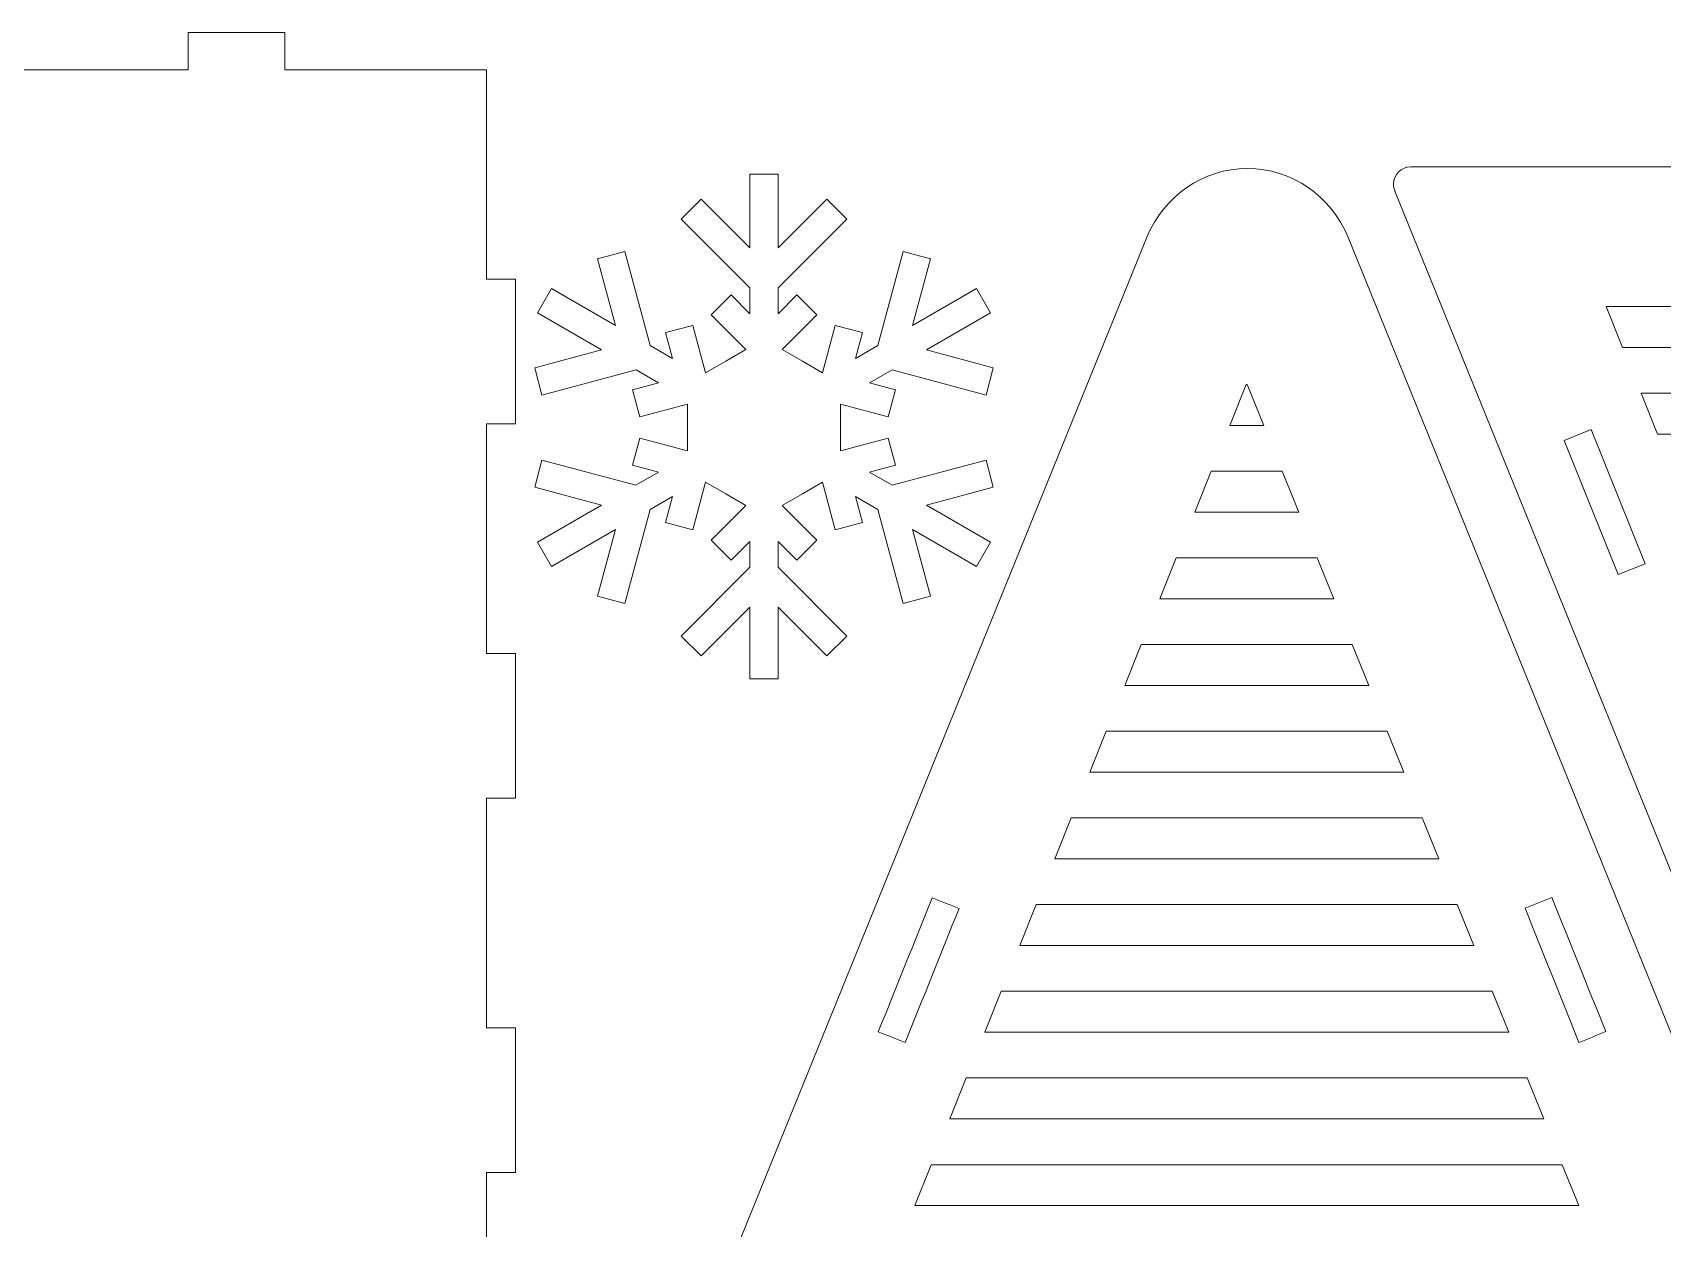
# Model space of a CAD drawing. Header units: centimetres. Extents: x -40.8 to 37.5, y -15.1 to 17.5.
# Drawn here: x -7.97 to 14.58, y 0.95 to 17.49 of the extents above; entities that cross this region are included whole.
import ezdxf

# ---------------------------------------------------------------- set-up
doc = ezdxf.new("R2010")
doc.units = ezdxf.units.CM
doc.header["$MEASUREMENT"] = 0
doc.layers.add('layer 1', color=7, linetype='Continuous')

msp = doc.modelspace()

# ---------------------------------------------------------------- linework, layer by layer
at = {"layer": 'layer 1', "lineweight": 9}
for points, knots in [([(-1.68893, 16.97255), (-1.68893, 16.97255), (-1.68893, 14.07597), (-1.68893, 14.07597), (-1.68893, 14.07597), (-1.68893, 14.07597), (-1.28893, 14.07597), (-1.28893, 14.07597), (-1.28893, 14.07597), (-1.28893, 14.07597), (-1.28893, 12.07597), (-1.28893, 12.07597), (-1.28893, 12.07597), (-1.28893, 12.07597), (-1.68893, 12.07597), (-1.68893, 12.07597), (-1.68893, 12.07597), (-1.68893, 12.07597), (-1.68893, 8.89834), (-1.68893, 8.89834), (-1.68893, 8.89834), (-1.68893, 8.89834), (-1.28893, 8.89834), (-1.28893, 8.89834), (-1.28893, 8.89834), (-1.28893, 8.23167), (-1.28893, 7.56501), (-1.28893, 6.89834), (-1.28893, 6.89834), (-1.28893, 6.89834), (-1.68893, 6.89834), (-1.68893, 6.89834), (-1.68893, 6.89834), (-1.68893, 6.89834), (-1.68893, 3.72073), (-1.68893, 3.72073), (-1.68893, 3.72073), (-1.68893, 3.72073), (-1.28893, 3.72073), (-1.28893, 3.72073), (-1.28893, 3.72073), (-1.28893, 3.05406), (-1.28893, 2.38739), (-1.28893, 1.72073), (-1.28893, 1.72073), (-1.28893, 1.72073), (-1.68893, 1.72073), (-1.68893, 1.72073), (-1.68893, 1.72073), (-1.68893, 1.72073), (-1.68893, -1.4569), (-1.68893, -1.4569), (-1.68893, -1.4569), (-1.68893, -1.4569), (-1.28893, -1.4569), (-1.28893, -1.4569), (-1.28893, -1.4569), (-1.28893, -1.4569), (-1.28893, -3.4569), (-1.28893, -3.4569), (-1.28893, -3.4569), (-1.28893, -3.4569), (-1.68893, -3.4569), (-1.68893, -3.4569), (-1.68893, -3.4569), (-1.68893, -3.4569), (-1.68893, -6.36915), (-1.68893, -6.36915), (-1.68893, -6.36915), (-1.68893, -6.36915), (-4.48227, -6.36915), (-4.48227, -6.36915), (-4.48227, -6.36915), (-4.48227, -6.36915), (-4.48227, -6.87014), (-4.48227, -6.87014), (-4.48227, -6.87014), (-4.48227, -6.87014), (-5.8156, -6.87014), (-5.8156, -6.87014), (-5.8156, -6.87014), (-5.8156, -6.87014), (-5.8156, -6.36915), (-5.8156, -6.36915), (-5.8156, -6.36915), (-5.8156, -6.36915), (-9.56227, -6.36915), (-9.56227, -6.36915), (-9.56227, -6.36915), (-9.56227, -6.36915), (-9.56227, -6.87014), (-9.56227, -6.87014), (-9.56227, -6.87014), (-9.56227, -6.87014), (-10.8956, -6.87014), (-10.8956, -6.87014), (-10.8956, -6.87014), (-10.8956, -6.87014), (-10.8956, -6.36915), (-10.8956, -6.36915), (-10.8956, -6.36915), (-10.8956, -6.36915), (-13.68893, -6.36915), (-13.68893, -6.36915), (-13.68893, -6.36915), (-13.68893, -6.36915), (-13.68893, -3.02422), (-13.68893, -3.02422), (-13.68893, -3.02422), (-13.68893, -3.02422), (-14.09421, -3.02422), (-14.09421, -3.02422), (-14.09421, -3.02422), (-14.3626, -3.01895), (-14.58032, -2.83202), (-14.58032, -2.55534), (-14.58032, -2.55534), (-14.58032, -2.29426), (-14.36287, -2.08262), (-14.0946, -2.08262), (-14.0946, -2.08262), (-14.0946, -2.08262), (-14.09421, -2.08262), (-14.09421, -2.08262), (-14.09421, -2.08262), (-14.09421, -2.08262), (-14.09421, -2.49089), (-14.09421, -2.49089), (-14.09421, -2.49089), (-14.09421, -2.49089), (-13.68893, -2.49089), (-13.68893, -2.49089), (-13.68893, -2.49089), (-13.68893, -2.49089), (-13.68893, 13.61394), (-13.68893, 13.61394), (-13.68893, 13.61394), (-13.68893, 13.61394), (-14.09421, 13.61394), (-14.09421, 13.61394), (-14.09421, 13.61394), (-14.3626, 13.61921), (-14.58032, 13.80614), (-14.58032, 14.08282), (-14.58032, 14.08282), (-14.58032, 14.3439), (-14.36287, 14.55554), (-14.0946, 14.55554), (-14.0946, 14.55554), (-14.0946, 14.55554), (-14.09421, 14.55554), (-14.09421, 14.55554), (-14.09421, 14.55554), (-14.09421, 14.55554), (-14.09421, 14.14727), (-14.09421, 14.14727), (-14.09421, 14.14727), (-14.09421, 14.14727), (-13.68893, 14.14727), (-13.68893, 14.14727), (-13.68893, 14.14727), (-13.68893, 14.14727), (-13.68893, 16.97255), (-13.68893, 16.97255), (-13.68893, 16.97255), (-13.68893, 16.97255), (-10.8956, 16.97255), (-10.8956, 16.97255), (-10.8956, 16.97255), (-10.8956, 16.97255), (-10.8956, 17.48921), (-10.8956, 17.48921), (-10.8956, 17.48921), (-10.8956, 17.48921), (-9.56227, 17.48921), (-9.56227, 17.48921), (-9.56227, 17.48921), (-9.56227, 17.48921), (-9.56227, 16.97255), (-9.56227, 16.97255), (-9.56227, 16.97255), (-9.56227, 16.97255), (-5.8156, 16.97255), (-5.8156, 16.97255), (-5.8156, 16.97255), (-5.8156, 16.97255), (-5.8156, 17.48921), (-5.8156, 17.48921), (-5.8156, 17.48921), (-5.8156, 17.48921), (-4.48227, 17.48921), (-4.48227, 17.48921), (-4.48227, 17.48921), (-4.48227, 17.48921), (-4.48227, 16.97255), (-4.48227, 16.97255), (-4.48227, 16.97255), (-4.48227, 16.97255), (-1.68893, 16.97255), (-1.68893, 16.97255)], [0, 0, 0, 0, 0.01960784, 0.01960784, 0.01960784, 0.01960784, 0.03921569, 0.03921569, 0.03921569, 0.03921569, 0.05882353, 0.05882353, 0.05882353, 0.05882353, 0.07843137, 0.07843137, 0.07843137, 0.07843137, 0.09803922, 0.09803922, 0.09803922, 0.09803922, 0.11764706, 0.11764706, 0.11764706, 0.11764706, 0.1372549, 0.1372549, 0.1372549, 0.1372549, 0.15686275, 0.15686275, 0.15686275, 0.15686275, 0.17647059, 0.17647059, 0.17647059, 0.17647059, 0.19607843, 0.19607843, 0.19607843, 0.19607843, 0.21568627, 0.21568627, 0.21568627, 0.21568627, 0.23529412, 0.23529412, 0.23529412, 0.23529412, 0.25490196, 0.25490196, 0.25490196, 0.25490196, 0.2745098, 0.2745098, 0.2745098, 0.2745098, 0.29411765, 0.29411765, 0.29411765, 0.29411765, 0.31372549, 0.31372549, 0.31372549, 0.31372549, 0.33333333, 0.33333333, 0.33333333, 0.33333333, 0.35294118, 0.35294118, 0.35294118, 0.35294118, 0.37254902, 0.37254902, 0.37254902, 0.37254902, 0.39215686, 0.39215686, 0.39215686, 0.39215686, 0.41176471, 0.41176471, 0.41176471, 0.41176471, 0.43137255, 0.43137255, 0.43137255, 0.43137255, 0.45098039, 0.45098039, 0.45098039, 0.45098039, 0.47058824, 0.47058824, 0.47058824, 0.47058824, 0.49019608, 0.49019608, 0.49019608, 0.49019608, 0.50980392, 0.50980392, 0.50980392, 0.50980392, 0.52941176, 0.52941176, 0.52941176, 0.52941176, 0.54901961, 0.54901961, 0.54901961, 0.54901961, 0.56862745, 0.56862745, 0.56862745, 0.56862745, 0.58823529, 0.58823529, 0.58823529, 0.58823529, 0.60784314, 0.60784314, 0.60784314, 0.60784314, 0.62745098, 0.62745098, 0.62745098, 0.62745098, 0.64705882, 0.64705882, 0.64705882, 0.64705882, 0.66666667, 0.66666667, 0.66666667, 0.66666667, 0.68627451, 0.68627451, 0.68627451, 0.68627451, 0.70588235, 0.70588235, 0.70588235, 0.70588235, 0.7254902, 0.7254902, 0.7254902, 0.7254902, 0.74509804, 0.74509804, 0.74509804, 0.74509804, 0.76470588, 0.76470588, 0.76470588, 0.76470588, 0.78431373, 0.78431373, 0.78431373, 0.78431373, 0.80392157, 0.80392157, 0.80392157, 0.80392157, 0.82352941, 0.82352941, 0.82352941, 0.82352941, 0.84313725, 0.84313725, 0.84313725, 0.84313725, 0.8627451, 0.8627451, 0.8627451, 0.8627451, 0.88235294, 0.88235294, 0.88235294, 0.88235294, 0.90196078, 0.90196078, 0.90196078, 0.90196078, 0.92156863, 0.92156863, 0.92156863, 0.92156863, 0.94117647, 0.94117647, 0.94117647, 0.94117647, 0.96078431, 0.96078431, 0.96078431, 0.96078431, 1, 1, 1, 1]), ([(-4.47041, -14.70945), (-4.47041, -14.70945), (7.45045, 14.66643), (7.45045, 14.66643), (7.45045, 14.66643), (7.67459, 15.21879), (8.22295, 15.61554), (8.83674, 15.60859), (8.83674, 15.60859), (9.45054, 15.61554), (9.99889, 15.21878), (10.22304, 14.66643), (10.22304, 14.66643), (10.22304, 14.66643), (22.14816, -14.71997), (22.14816, -14.71997), (22.14816, -14.71997), (22.14816, -14.71997), (22.14737, -14.72037), (22.14737, -14.72037), (22.14737, -14.72037), (22.16133, -14.75054), (22.16911, -14.78411), (22.16911, -14.81947), (22.16911, -14.81947), (22.16911, -14.95099), (22.06158, -15.05761), (21.92892, -15.05761), (21.92892, -15.05761), (21.92497, -15.05761), (21.92104, -15.05751), (21.91714, -15.05733), (21.91714, -15.05733), (21.91714, -15.05733), (21.9172, -15.05803), (21.9172, -15.05803), (21.9172, -15.05803), (21.9172, -15.05803), (-4.21213, -15.05803), (-4.21213, -15.05803), (-4.21213, -15.05803), (-4.21213, -15.05803), (-4.21431, -15.05378), (-4.21431, -15.05378), (-4.21431, -15.05378), (-4.22829, -15.05629), (-4.24268, -15.05761), (-4.25738, -15.05761), (-4.25738, -15.05761), (-4.39002, -15.05761), (-4.49755, -14.95099), (-4.49755, -14.81947), (-4.49755, -14.81947), (-4.49755, -14.77978), (-4.48775, -14.74235), (-4.47041, -14.70945)], [0, 0, 0, 0, 0.06666667, 0.06666667, 0.06666667, 0.06666667, 0.13333333, 0.13333333, 0.13333333, 0.13333333, 0.2, 0.2, 0.2, 0.2, 0.26666667, 0.26666667, 0.26666667, 0.26666667, 0.33333333, 0.33333333, 0.33333333, 0.33333333, 0.4, 0.4, 0.4, 0.4, 0.46666667, 0.46666667, 0.46666667, 0.46666667, 0.53333333, 0.53333333, 0.53333333, 0.53333333, 0.6, 0.6, 0.6, 0.6, 0.66666667, 0.66666667, 0.66666667, 0.66666667, 0.73333333, 0.73333333, 0.73333333, 0.73333333, 0.8, 0.8, 0.8, 0.8, 0.86666667, 0.86666667, 0.86666667, 0.86666667, 1, 1, 1, 1]), ([(8.81811, 12.61967), (8.81811, 12.61967), (8.83192, 12.61967), (8.83192, 12.61967), (8.83192, 12.61967), (8.83192, 12.61967), (9.05984, 12.05523), (9.05984, 12.05523), (9.05984, 12.05523), (9.05984, 12.05523), (8.59019, 12.05523), (8.59019, 12.05523), (8.59019, 12.05523), (8.59019, 12.05523), (8.81811, 12.61967), (8.81811, 12.61967)], [0, 0, 0, 0, 0.2, 0.2, 0.2, 0.2, 0.4, 0.4, 0.4, 0.4, 0.6, 0.6, 0.6, 0.6, 1, 1, 1, 1]), ([(8.33393, 11.42061), (8.33393, 11.42061), (9.31609, 11.42061), (9.31609, 11.42061), (9.31609, 11.42061), (9.31609, 11.42061), (9.54401, 10.85617), (9.54401, 10.85617), (9.54401, 10.85617), (9.54401, 10.85617), (8.10601, 10.85617), (8.10601, 10.85617), (8.10601, 10.85617), (8.10601, 10.85617), (8.33393, 11.42061), (8.33393, 11.42061)], [0, 0, 0, 0, 0.2, 0.2, 0.2, 0.2, 0.4, 0.4, 0.4, 0.4, 0.6, 0.6, 0.6, 0.6, 1, 1, 1, 1]), ([(7.84976, 10.22154), (7.84976, 10.22154), (9.80028, 10.22154), (9.80028, 10.22154), (9.80028, 10.22154), (9.80028, 10.22154), (10.02819, 9.6571), (10.02819, 9.6571), (10.02819, 9.6571), (10.02819, 9.6571), (7.62184, 9.6571), (7.62184, 9.6571), (7.62184, 9.6571), (7.62184, 9.6571), (7.84976, 10.22154), (7.84976, 10.22154)], [0, 0, 0, 0, 0.2, 0.2, 0.2, 0.2, 0.4, 0.4, 0.4, 0.4, 0.6, 0.6, 0.6, 0.6, 1, 1, 1, 1]), ([(7.36557, 9.02246), (7.36557, 9.02246), (10.28445, 9.02246), (10.28445, 9.02246), (10.28445, 9.02246), (10.28445, 9.02246), (10.51237, 8.45802), (10.51237, 8.45802), (10.51237, 8.45802), (10.51237, 8.45802), (7.13765, 8.45802), (7.13765, 8.45802), (7.13765, 8.45802), (7.13765, 8.45802), (7.36557, 9.02246), (7.36557, 9.02246)], [0, 0, 0, 0, 0.2, 0.2, 0.2, 0.2, 0.4, 0.4, 0.4, 0.4, 0.6, 0.6, 0.6, 0.6, 1, 1, 1, 1]), ([(6.8814, 7.82339), (6.8814, 7.82339), (10.76864, 7.82339), (10.76864, 7.82339), (10.76864, 7.82339), (10.76864, 7.82339), (10.99656, 7.25895), (10.99656, 7.25895), (10.99656, 7.25895), (10.99656, 7.25895), (6.65348, 7.25895), (6.65348, 7.25895), (6.65348, 7.25895), (6.65348, 7.25895), (6.8814, 7.82339), (6.8814, 7.82339)], [0, 0, 0, 0, 0.2, 0.2, 0.2, 0.2, 0.4, 0.4, 0.4, 0.4, 0.6, 0.6, 0.6, 0.6, 1, 1, 1, 1]), ([(6.39721, 6.62433), (6.39721, 6.62433), (11.25281, 6.62433), (11.25281, 6.62433), (11.25281, 6.62433), (11.25281, 6.62433), (11.48073, 6.05989), (11.48073, 6.05989), (11.48073, 6.05989), (11.48073, 6.05989), (6.16929, 6.05989), (6.16929, 6.05989), (6.16929, 6.05989), (6.16929, 6.05989), (6.39721, 6.62433), (6.39721, 6.62433)], [0, 0, 0, 0, 0.2, 0.2, 0.2, 0.2, 0.4, 0.4, 0.4, 0.4, 0.6, 0.6, 0.6, 0.6, 1, 1, 1, 1]), ([(5.91304, 5.42526), (5.91304, 5.42526), (11.73699, 5.42526), (11.73699, 5.42526), (11.73699, 5.42526), (11.73699, 5.42526), (11.96491, 4.86082), (11.96491, 4.86082), (11.96491, 4.86082), (11.96491, 4.86082), (5.68512, 4.86082), (5.68512, 4.86082), (5.68512, 4.86082), (5.68512, 4.86082), (5.91304, 5.42526), (5.91304, 5.42526)], [0, 0, 0, 0, 0.2, 0.2, 0.2, 0.2, 0.4, 0.4, 0.4, 0.4, 0.6, 0.6, 0.6, 0.6, 1, 1, 1, 1]), ([(5.42887, 4.22619), (5.42887, 4.22619), (12.22117, 4.22619), (12.22117, 4.22619), (12.22117, 4.22619), (12.22117, 4.22619), (12.44909, 3.66175), (12.44909, 3.66175), (12.44909, 3.66175), (12.44909, 3.66175), (5.20095, 3.66175), (5.20095, 3.66175), (5.20095, 3.66175), (5.20095, 3.66175), (5.42887, 4.22619), (5.42887, 4.22619)], [0, 0, 0, 0, 0.2, 0.2, 0.2, 0.2, 0.4, 0.4, 0.4, 0.4, 0.6, 0.6, 0.6, 0.6, 1, 1, 1, 1]), ([(4.94468, 3.02711), (4.94468, 3.02711), (12.70535, 3.02711), (12.70535, 3.02711), (12.70535, 3.02711), (12.70535, 3.02711), (12.93327, 2.46267), (12.93327, 2.46267), (12.93327, 2.46267), (12.93327, 2.46267), (4.71676, 2.46267), (4.71676, 2.46267), (4.71676, 2.46267), (4.71676, 2.46267), (4.94468, 3.02711), (4.94468, 3.02711)], [0, 0, 0, 0, 0.2, 0.2, 0.2, 0.2, 0.4, 0.4, 0.4, 0.4, 0.6, 0.6, 0.6, 0.6, 1, 1, 1, 1]), ([(4.46051, 1.82805), (4.46051, 1.82805), (13.18953, 1.82805), (13.18953, 1.82805), (13.18953, 1.82805), (13.18953, 1.82805), (13.41745, 1.26361), (13.41745, 1.26361), (13.41745, 1.26361), (13.41745, 1.26361), (4.23259, 1.26361), (4.23259, 1.26361), (4.23259, 1.26361), (4.23259, 1.26361), (4.46051, 1.82805), (4.46051, 1.82805)], [0, 0, 0, 0, 0.2, 0.2, 0.2, 0.2, 0.4, 0.4, 0.4, 0.4, 0.6, 0.6, 0.6, 0.6, 1, 1, 1, 1])]:
    msp.add_open_spline(points, degree=3, knots=knots, dxfattribs=at)
at = {"layer": 'layer 1', "color": 250, "lineweight": 9}
for points, knots in [([(37.49486, 15.28354), (37.49486, 15.28354), (25.574, -14.09234), (25.574, -14.09234), (25.574, -14.09234), (25.34985, -14.6447), (24.80149, -15.04145), (24.1877, -15.0345), (24.1877, -15.0345), (23.5739, -15.04145), (23.02555, -14.64469), (22.8014, -14.09234), (22.8014, -14.09234), (22.8014, -14.09234), (10.87628, 15.29406), (10.87628, 15.29406), (10.87628, 15.29406), (10.87628, 15.29406), (10.87707, 15.29446), (10.87707, 15.29446), (10.87707, 15.29446), (10.86311, 15.32463), (10.85533, 15.35821), (10.85533, 15.39357), (10.85533, 15.39357), (10.85533, 15.52509), (10.96286, 15.6317), (11.09552, 15.6317), (11.09552, 15.6317), (11.09947, 15.6317), (11.1034, 15.63161), (11.1073, 15.63142), (11.1073, 15.63142), (11.1073, 15.63142), (11.10725, 15.63213), (11.10725, 15.63213), (11.10725, 15.63213), (11.10725, 15.63213), (37.23658, 15.63213), (37.23658, 15.63213), (37.23658, 15.63213), (37.23658, 15.63213), (37.23875, 15.62787), (37.23875, 15.62787), (37.23875, 15.62787), (37.25273, 15.63038), (37.26712, 15.6317), (37.28182, 15.6317), (37.28182, 15.6317), (37.41446, 15.6317), (37.522, 15.52509), (37.522, 15.39357), (37.522, 15.39357), (37.522, 15.35387), (37.51219, 15.31645), (37.49486, 15.28354)], [0, 0, 0, 0, 0.06666667, 0.06666667, 0.06666667, 0.06666667, 0.13333333, 0.13333333, 0.13333333, 0.13333333, 0.2, 0.2, 0.2, 0.2, 0.26666667, 0.26666667, 0.26666667, 0.26666667, 0.33333333, 0.33333333, 0.33333333, 0.33333333, 0.4, 0.4, 0.4, 0.4, 0.46666667, 0.46666667, 0.46666667, 0.46666667, 0.53333333, 0.53333333, 0.53333333, 0.53333333, 0.6, 0.6, 0.6, 0.6, 0.66666667, 0.66666667, 0.66666667, 0.66666667, 0.73333333, 0.73333333, 0.73333333, 0.73333333, 0.8, 0.8, 0.8, 0.8, 0.86666667, 0.86666667, 0.86666667, 0.86666667, 1, 1, 1, 1]), ([(2.34331, 8.54925), (2.34331, 8.54925), (1.95299, 8.54925), (1.95299, 8.54925), (1.95299, 8.54925), (1.95299, 8.54925), (1.95299, 9.54079), (1.95299, 9.54079), (1.95299, 9.54079), (1.95299, 9.54079), (1.27766, 8.86539), (1.27766, 8.86539), (1.27766, 8.86539), (1.27766, 8.86539), (1.00173, 9.14135), (1.00173, 9.14135), (1.00173, 9.14135), (1.00173, 9.14135), (1.95299, 10.09257), (1.95299, 10.09257), (1.95299, 10.09257), (1.95299, 10.09257), (1.95299, 10.45057), (1.95299, 10.45057), (1.95299, 10.45057), (1.95299, 10.45057), (1.69233, 10.18991), (1.69233, 10.18991), (1.69233, 10.18991), (1.69233, 10.18991), (1.4164, 10.4658), (1.4164, 10.4658), (1.4164, 10.4658), (1.4164, 10.4658), (1.89737, 10.94685), (1.89737, 10.94685), (1.89737, 10.94685), (1.89737, 10.94685), (1.618, 11.10813), (1.618, 11.10813), (1.618, 11.10813), (1.618, 11.10813), (1.33897, 11.26917), (1.33897, 11.26917), (1.33897, 11.26917), (1.33897, 11.26917), (1.16298, 10.61224), (1.16298, 10.61224), (1.16298, 10.61224), (1.16298, 10.61224), (0.78645, 10.71289), (0.78645, 10.71289), (0.78645, 10.71289), (0.78645, 10.71289), (0.88213, 11.06993), (0.88213, 11.06993), (0.88213, 11.06993), (0.88213, 11.06993), (0.57155, 10.89056), (0.57155, 10.89056), (0.57155, 10.89056), (0.57155, 10.89056), (0.22327, 9.59088), (0.22327, 9.59088), (0.22327, 9.59088), (0.22327, 9.59088), (-0.1533, 9.69149), (-0.1533, 9.69149), (-0.1533, 9.69149), (-0.1533, 9.69149), (0.09417, 10.61495), (0.09417, 10.61495), (0.09417, 10.61495), (0.09417, 10.61495), (-0.79138, 10.10369), (-0.79138, 10.10369), (-0.79138, 10.10369), (-0.79138, 10.10369), (-0.98654, 10.44062), (-0.98654, 10.44062), (-0.98654, 10.44062), (-0.98654, 10.44062), (-0.10047, 10.95219), (-0.10047, 10.95219), (-0.10047, 10.95219), (-0.10047, 10.95219), (-1.02379, 11.19956), (-1.02379, 11.19956), (-1.02379, 11.19956), (-1.02379, 11.19956), (-0.92315, 11.57609), (-0.92315, 11.57609), (-0.92315, 11.57609), (-0.92315, 11.57609), (0.37685, 11.22781), (0.37685, 11.22781), (0.37685, 11.22781), (0.37685, 11.22781), (0.6875, 11.40714), (0.6875, 11.40714), (0.6875, 11.40714), (0.6875, 11.40714), (0.33066, 11.50271), (0.33066, 11.50271), (0.33066, 11.50271), (0.33066, 11.50271), (0.43123, 11.87925), (0.43123, 11.87925), (0.43123, 11.87925), (0.43123, 11.87925), (1.08795, 11.70333), (1.08795, 11.70333), (1.08795, 11.70333), (1.08795, 11.70333), (1.08795, 12.02569), (1.08795, 12.02569), (1.08795, 12.02569), (1.08795, 12.02569), (1.08795, 12.34798), (1.08795, 12.34798), (1.08795, 12.34798), (1.08795, 12.34798), (0.43123, 12.17203), (0.43123, 12.17203), (0.43123, 12.17203), (0.43123, 12.17203), (0.33066, 12.54853), (0.33066, 12.54853), (0.33066, 12.54853), (0.33066, 12.54853), (0.68795, 12.64435), (0.68795, 12.64435), (0.68795, 12.64435), (0.68795, 12.64435), (0.37731, 12.82361), (0.37731, 12.82361), (0.37731, 12.82361), (0.37731, 12.82361), (-0.92315, 12.47518), (-0.92315, 12.47518), (-0.92315, 12.47518), (-0.92315, 12.47518), (-1.02379, 12.85172), (-1.02379, 12.85172), (-1.02379, 12.85172), (-1.02379, 12.85172), (-0.09998, 13.09922), (-0.09998, 13.09922), (-0.09998, 13.09922), (-0.09998, 13.09922), (-0.9858, 13.61063), (-0.9858, 13.61063), (-0.9858, 13.61063), (-0.9858, 13.61063), (-0.79222, 13.94762), (-0.79222, 13.94762), (-0.79222, 13.94762), (-0.79222, 13.94762), (0.09431, 13.43573), (0.09431, 13.43573), (0.09431, 13.43573), (0.09431, 13.43573), (-0.1533, 14.35986), (-0.1533, 14.35986), (-0.1533, 14.35986), (-0.1533, 14.35986), (0.22327, 14.46043), (0.22327, 14.46043), (0.22327, 14.46043), (0.22327, 14.46043), (0.57169, 13.16015), (0.57169, 13.16015), (0.57169, 13.16015), (0.57169, 13.16015), (0.88227, 12.98085), (0.88227, 12.98085), (0.88227, 12.98085), (0.88227, 12.98085), (0.78645, 13.3385), (0.78645, 13.3385), (0.78645, 13.3385), (0.78645, 13.3385), (1.16298, 13.43907), (1.16298, 13.43907), (1.16298, 13.43907), (1.16298, 13.43907), (1.33894, 12.78214), (1.33894, 12.78214), (1.33894, 12.78214), (1.33894, 12.78214), (1.618, 12.94321), (1.618, 12.94321), (1.618, 12.94321), (1.618, 12.94321), (1.89737, 13.1045), (1.89737, 13.1045), (1.89737, 13.1045), (1.89737, 13.1045), (1.4164, 13.58547), (1.4164, 13.58547), (1.4164, 13.58547), (1.4164, 13.58547), (1.69233, 13.8614), (1.69233, 13.8614), (1.69233, 13.8614), (1.69233, 13.8614), (1.95299, 13.60064), (1.95299, 13.60064), (1.95299, 13.60064), (1.95299, 13.60064), (1.95299, 13.95874), (1.95299, 13.95874), (1.95299, 13.95874), (1.95299, 13.95874), (1.00173, 14.90992), (1.00173, 14.90992), (1.00173, 14.90992), (1.00173, 14.90992), (1.27766, 15.18589), (1.27766, 15.18589), (1.27766, 15.18589), (1.27766, 15.18589), (1.95299, 14.51059), (1.95299, 14.51059), (1.95299, 14.51059), (1.95299, 14.51059), (1.95299, 15.53263), (1.95299, 15.53263), (1.95299, 15.53263), (1.95299, 15.53263), (2.34331, 15.53263), (2.34331, 15.53263), (2.34331, 15.53263), (2.34331, 15.53263), (2.34331, 14.51059), (2.34331, 14.51059), (2.34331, 14.51059), (2.34331, 14.51059), (3.01861, 15.18589), (3.01861, 15.18589), (3.01861, 15.18589), (3.01861, 15.18589), (3.29453, 14.90992), (3.29453, 14.90992), (3.29453, 14.90992), (3.29453, 14.90992), (2.34331, 13.95874), (2.34331, 13.95874), (2.34331, 13.95874), (2.34331, 13.95874), (2.34331, 13.60064), (2.34331, 13.60064), (2.34331, 13.60064), (2.34331, 13.60064), (2.60394, 13.8614), (2.60394, 13.8614), (2.60394, 13.8614), (2.60394, 13.8614), (2.87987, 13.58547), (2.87987, 13.58547), (2.87987, 13.58547), (2.87987, 13.58547), (2.39893, 13.1045), (2.39893, 13.1045), (2.39893, 13.1045), (2.39893, 13.1045), (2.67823, 12.94321), (2.67823, 12.94321), (2.67823, 12.94321), (2.67823, 12.94321), (2.95722, 12.78214), (2.95722, 12.78214), (2.95722, 12.78214), (2.95722, 12.78214), (3.13332, 13.43907), (3.13332, 13.43907), (3.13332, 13.43907), (3.13332, 13.43907), (3.50982, 13.3385), (3.50982, 13.3385), (3.50982, 13.3385), (3.50982, 13.3385), (3.41396, 12.98085), (3.41396, 12.98085), (3.41396, 12.98085), (3.41396, 12.98085), (3.72464, 13.16015), (3.72464, 13.16015), (3.72464, 13.16015), (3.72464, 13.16015), (4.073, 14.46043), (4.073, 14.46043), (4.073, 14.46043), (4.073, 14.46043), (4.44957, 14.35986), (4.44957, 14.35986), (4.44957, 14.35986), (4.44957, 14.35986), (4.20193, 13.43573), (4.20193, 13.43573), (4.20193, 13.43573), (4.20193, 13.43573), (5.08846, 13.94762), (5.08846, 13.94762), (5.08846, 13.94762), (5.08846, 13.94762), (5.28204, 13.61063), (5.28204, 13.61063), (5.28204, 13.61063), (5.28204, 13.61063), (4.39624, 13.09922), (4.39624, 13.09922), (4.39624, 13.09922), (4.39624, 13.09922), (5.32003, 12.85172), (5.32003, 12.85172), (5.32003, 12.85172), (5.32003, 12.85172), (5.21942, 12.47518), (5.21942, 12.47518), (5.21942, 12.47518), (5.21942, 12.47518), (3.91893, 12.82361), (3.91893, 12.82361), (3.91893, 12.82361), (3.91893, 12.82361), (3.60835, 12.64435), (3.60835, 12.64435), (3.60835, 12.64435), (3.60835, 12.64435), (3.96561, 12.54853), (3.96561, 12.54853), (3.96561, 12.54853), (3.96561, 12.54853), (3.865, 12.17203), (3.865, 12.17203), (3.865, 12.17203), (3.865, 12.17203), (3.20835, 12.34798), (3.20835, 12.34798), (3.20835, 12.34798), (3.20835, 12.34798), (3.20835, 12.02569), (3.20835, 12.02569), (3.20835, 12.02569), (3.20835, 12.02569), (3.20835, 11.70333), (3.20835, 11.70333), (3.20835, 11.70333), (3.20835, 11.70333), (3.865, 11.87925), (3.865, 11.87925), (3.865, 11.87925), (3.865, 11.87925), (3.96561, 11.50271), (3.96561, 11.50271), (3.96561, 11.50271), (3.96561, 11.50271), (3.60877, 11.40714), (3.60877, 11.40714), (3.60877, 11.40714), (3.60877, 11.40714), (3.91942, 11.22781), (3.91942, 11.22781), (3.91942, 11.22781), (3.91942, 11.22781), (5.21939, 11.57609), (5.21939, 11.57609), (5.21939, 11.57609), (5.21939, 11.57609), (5.32003, 11.19956), (5.32003, 11.19956), (5.32003, 11.19956), (5.32003, 11.19956), (4.3967, 10.95219), (4.3967, 10.95219), (4.3967, 10.95219), (4.3967, 10.95219), (5.28277, 10.44062), (5.28277, 10.44062), (5.28277, 10.44062), (5.28277, 10.44062), (5.08765, 10.10369), (5.08765, 10.10369), (5.08765, 10.10369), (5.08765, 10.10369), (4.2021, 10.61495), (4.2021, 10.61495), (4.2021, 10.61495), (4.2021, 10.61495), (4.44957, 9.69149), (4.44957, 9.69149), (4.44957, 9.69149), (4.44957, 9.69149), (4.073, 9.59088), (4.073, 9.59088), (4.073, 9.59088), (4.073, 9.59088), (3.72475, 10.89056), (3.72475, 10.89056), (3.72475, 10.89056), (3.72475, 10.89056), (3.41414, 11.06993), (3.41414, 11.06993), (3.41414, 11.06993), (3.41414, 11.06993), (3.50982, 10.71289), (3.50982, 10.71289), (3.50982, 10.71289), (3.50982, 10.71289), (3.13332, 10.61224), (3.13332, 10.61224), (3.13332, 10.61224), (3.13332, 10.61224), (2.95722, 11.26917), (2.95722, 11.26917), (2.95722, 11.26917), (2.95722, 11.26917), (2.67823, 11.10813), (2.67823, 11.10813), (2.67823, 11.10813), (2.67823, 11.10813), (2.39893, 10.94685), (2.39893, 10.94685), (2.39893, 10.94685), (2.39893, 10.94685), (2.87987, 10.4658), (2.87987, 10.4658), (2.87987, 10.4658), (2.87987, 10.4658), (2.60394, 10.18991), (2.60394, 10.18991), (2.60394, 10.18991), (2.60394, 10.18991), (2.34331, 10.45057), (2.34331, 10.45057), (2.34331, 10.45057), (2.34331, 10.45057), (2.34331, 10.09257), (2.34331, 10.09257), (2.34331, 10.09257), (2.34331, 10.09257), (3.29453, 9.14135), (3.29453, 9.14135), (3.29453, 9.14135), (3.29453, 9.14135), (3.01861, 8.86539), (3.01861, 8.86539), (3.01861, 8.86539), (3.01861, 8.86539), (2.34331, 9.54079), (2.34331, 9.54079), (2.34331, 9.54079), (2.34331, 9.54079), (2.34331, 8.54925), (2.34331, 8.54925)], [0, 0, 0, 0, 0.00869565, 0.00869565, 0.00869565, 0.00869565, 0.0173913, 0.0173913, 0.0173913, 0.0173913, 0.02608696, 0.02608696, 0.02608696, 0.02608696, 0.03478261, 0.03478261, 0.03478261, 0.03478261, 0.04347826, 0.04347826, 0.04347826, 0.04347826, 0.05217391, 0.05217391, 0.05217391, 0.05217391, 0.06086957, 0.06086957, 0.06086957, 0.06086957, 0.06956522, 0.06956522, 0.06956522, 0.06956522, 0.07826087, 0.07826087, 0.07826087, 0.07826087, 0.08695652, 0.08695652, 0.08695652, 0.08695652, 0.09565217, 0.09565217, 0.09565217, 0.09565217, 0.10434783, 0.10434783, 0.10434783, 0.10434783, 0.11304348, 0.11304348, 0.11304348, 0.11304348, 0.12173913, 0.12173913, 0.12173913, 0.12173913, 0.13043478, 0.13043478, 0.13043478, 0.13043478, 0.13913043, 0.13913043, 0.13913043, 0.13913043, 0.14782609, 0.14782609, 0.14782609, 0.14782609, 0.15652174, 0.15652174, 0.15652174, 0.15652174, 0.16521739, 0.16521739, 0.16521739, 0.16521739, 0.17391304, 0.17391304, 0.17391304, 0.17391304, 0.1826087, 0.1826087, 0.1826087, 0.1826087, 0.19130435, 0.19130435, 0.19130435, 0.19130435, 0.2, 0.2, 0.2, 0.2, 0.20869565, 0.20869565, 0.20869565, 0.20869565, 0.2173913, 0.2173913, 0.2173913, 0.2173913, 0.22608696, 0.22608696, 0.22608696, 0.22608696, 0.23478261, 0.23478261, 0.23478261, 0.23478261, 0.24347826, 0.24347826, 0.24347826, 0.24347826, 0.25217391, 0.25217391, 0.25217391, 0.25217391, 0.26086957, 0.26086957, 0.26086957, 0.26086957, 0.26956522, 0.26956522, 0.26956522, 0.26956522, 0.27826087, 0.27826087, 0.27826087, 0.27826087, 0.28695652, 0.28695652, 0.28695652, 0.28695652, 0.29565217, 0.29565217, 0.29565217, 0.29565217, 0.30434783, 0.30434783, 0.30434783, 0.30434783, 0.31304348, 0.31304348, 0.31304348, 0.31304348, 0.32173913, 0.32173913, 0.32173913, 0.32173913, 0.33043478, 0.33043478, 0.33043478, 0.33043478, 0.33913043, 0.33913043, 0.33913043, 0.33913043, 0.34782609, 0.34782609, 0.34782609, 0.34782609, 0.35652174, 0.35652174, 0.35652174, 0.35652174, 0.36521739, 0.36521739, 0.36521739, 0.36521739, 0.37391304, 0.37391304, 0.37391304, 0.37391304, 0.3826087, 0.3826087, 0.3826087, 0.3826087, 0.39130435, 0.39130435, 0.39130435, 0.39130435, 0.4, 0.4, 0.4, 0.4, 0.40869565, 0.40869565, 0.40869565, 0.40869565, 0.4173913, 0.4173913, 0.4173913, 0.4173913, 0.42608696, 0.42608696, 0.42608696, 0.42608696, 0.43478261, 0.43478261, 0.43478261, 0.43478261, 0.44347826, 0.44347826, 0.44347826, 0.44347826, 0.45217391, 0.45217391, 0.45217391, 0.45217391, 0.46086957, 0.46086957, 0.46086957, 0.46086957, 0.46956522, 0.46956522, 0.46956522, 0.46956522, 0.47826087, 0.47826087, 0.47826087, 0.47826087, 0.48695652, 0.48695652, 0.48695652, 0.48695652, 0.49565217, 0.49565217, 0.49565217, 0.49565217, 0.50434783, 0.50434783, 0.50434783, 0.50434783, 0.51304348, 0.51304348, 0.51304348, 0.51304348, 0.52173913, 0.52173913, 0.52173913, 0.52173913, 0.53043478, 0.53043478, 0.53043478, 0.53043478, 0.53913043, 0.53913043, 0.53913043, 0.53913043, 0.54782609, 0.54782609, 0.54782609, 0.54782609, 0.55652174, 0.55652174, 0.55652174, 0.55652174, 0.56521739, 0.56521739, 0.56521739, 0.56521739, 0.57391304, 0.57391304, 0.57391304, 0.57391304, 0.5826087, 0.5826087, 0.5826087, 0.5826087, 0.59130435, 0.59130435, 0.59130435, 0.59130435, 0.6, 0.6, 0.6, 0.6, 0.60869565, 0.60869565, 0.60869565, 0.60869565, 0.6173913, 0.6173913, 0.6173913, 0.6173913, 0.62608696, 0.62608696, 0.62608696, 0.62608696, 0.63478261, 0.63478261, 0.63478261, 0.63478261, 0.64347826, 0.64347826, 0.64347826, 0.64347826, 0.65217391, 0.65217391, 0.65217391, 0.65217391, 0.66086957, 0.66086957, 0.66086957, 0.66086957, 0.66956522, 0.66956522, 0.66956522, 0.66956522, 0.67826087, 0.67826087, 0.67826087, 0.67826087, 0.68695652, 0.68695652, 0.68695652, 0.68695652, 0.69565217, 0.69565217, 0.69565217, 0.69565217, 0.70434783, 0.70434783, 0.70434783, 0.70434783, 0.71304348, 0.71304348, 0.71304348, 0.71304348, 0.72173913, 0.72173913, 0.72173913, 0.72173913, 0.73043478, 0.73043478, 0.73043478, 0.73043478, 0.73913043, 0.73913043, 0.73913043, 0.73913043, 0.74782609, 0.74782609, 0.74782609, 0.74782609, 0.75652174, 0.75652174, 0.75652174, 0.75652174, 0.76521739, 0.76521739, 0.76521739, 0.76521739, 0.77391304, 0.77391304, 0.77391304, 0.77391304, 0.7826087, 0.7826087, 0.7826087, 0.7826087, 0.79130435, 0.79130435, 0.79130435, 0.79130435, 0.8, 0.8, 0.8, 0.8, 0.80869565, 0.80869565, 0.80869565, 0.80869565, 0.8173913, 0.8173913, 0.8173913, 0.8173913, 0.82608696, 0.82608696, 0.82608696, 0.82608696, 0.83478261, 0.83478261, 0.83478261, 0.83478261, 0.84347826, 0.84347826, 0.84347826, 0.84347826, 0.85217391, 0.85217391, 0.85217391, 0.85217391, 0.86086957, 0.86086957, 0.86086957, 0.86086957, 0.86956522, 0.86956522, 0.86956522, 0.86956522, 0.87826087, 0.87826087, 0.87826087, 0.87826087, 0.88695652, 0.88695652, 0.88695652, 0.88695652, 0.89565217, 0.89565217, 0.89565217, 0.89565217, 0.90434783, 0.90434783, 0.90434783, 0.90434783, 0.91304348, 0.91304348, 0.91304348, 0.91304348, 0.92173913, 0.92173913, 0.92173913, 0.92173913, 0.93043478, 0.93043478, 0.93043478, 0.93043478, 0.93913043, 0.93913043, 0.93913043, 0.93913043, 0.94782609, 0.94782609, 0.94782609, 0.94782609, 0.95652174, 0.95652174, 0.95652174, 0.95652174, 0.96521739, 0.96521739, 0.96521739, 0.96521739, 0.97391304, 0.97391304, 0.97391304, 0.97391304, 0.9826087, 0.9826087, 0.9826087, 0.9826087, 1, 1, 1, 1]), ([(34.37408, 13.13487), (34.37408, 13.13487), (14.02477, 13.13487), (14.02477, 13.13487), (14.02477, 13.13487), (14.02477, 13.13487), (13.79685, 13.69931), (13.79685, 13.69931), (13.79685, 13.69931), (13.79685, 13.69931), (34.602, 13.69931), (34.602, 13.69931), (34.602, 13.69931), (34.602, 13.69931), (34.37408, 13.13487), (34.37408, 13.13487)], [0, 0, 0, 0, 0.2, 0.2, 0.2, 0.2, 0.4, 0.4, 0.4, 0.4, 0.6, 0.6, 0.6, 0.6, 1, 1, 1, 1]), ([(33.88991, 11.93581), (33.88991, 11.93581), (14.50895, 11.93581), (14.50895, 11.93581), (14.50895, 11.93581), (14.50895, 11.93581), (14.28103, 12.50025), (14.28103, 12.50025), (14.28103, 12.50025), (14.28103, 12.50025), (34.11783, 12.50025), (34.11783, 12.50025), (34.11783, 12.50025), (34.11783, 12.50025), (33.88991, 11.93581), (33.88991, 11.93581)], [0, 0, 0, 0, 0.2, 0.2, 0.2, 0.2, 0.4, 0.4, 0.4, 0.4, 0.6, 0.6, 0.6, 0.6, 1, 1, 1, 1]), ([(13.21848, 11.84755), (13.21848, 11.84755), (13.96515, 9.99217), (13.96515, 9.99217), (13.96515, 9.99217), (13.96515, 9.99217), (14.33623, 10.1415), (14.33623, 10.1415), (14.33623, 10.1415), (14.33623, 10.1415), (13.58956, 11.99689), (13.58956, 11.99689), (13.58956, 11.99689), (13.58956, 11.99689), (13.21848, 11.84755), (13.21848, 11.84755)], [0, 0, 0, 0, 0.2, 0.2, 0.2, 0.2, 0.4, 0.4, 0.4, 0.4, 0.6, 0.6, 0.6, 0.6, 1, 1, 1, 1]), ([(3.72869, 3.66534), (3.97757, 4.28381), (4.22647, 4.90227), (4.47535, 5.52074), (4.47535, 5.52074), (4.59904, 5.47095), (4.72273, 5.42118), (4.84643, 5.37141), (4.84643, 5.37141), (4.59755, 4.75294), (4.34865, 4.13447), (4.09977, 3.51601), (4.09977, 3.51601), (3.97608, 3.56578), (3.85239, 3.61557), (3.72869, 3.66534)], [0, 0, 0, 0, 0.2, 0.2, 0.2, 0.2, 0.4, 0.4, 0.4, 0.4, 0.6, 0.6, 0.6, 0.6, 1, 1, 1, 1]), ([(13.79281, 3.66887), (13.54393, 4.28734), (13.29504, 4.90581), (13.04616, 5.52427), (13.04616, 5.52427), (12.92247, 5.47449), (12.79877, 5.42471), (12.67508, 5.37494), (12.67508, 5.37494), (12.92396, 4.75647), (13.17285, 4.13801), (13.42173, 3.51954), (13.42173, 3.51954), (13.54543, 3.56931), (13.66912, 3.6191), (13.79281, 3.66887)], [0, 0, 0, 0, 0.2, 0.2, 0.2, 0.2, 0.4, 0.4, 0.4, 0.4, 0.6, 0.6, 0.6, 0.6, 1, 1, 1, 1])]:
    msp.add_open_spline(points, degree=3, knots=knots, dxfattribs=at)

doc.saveas('drawing.dxf')
